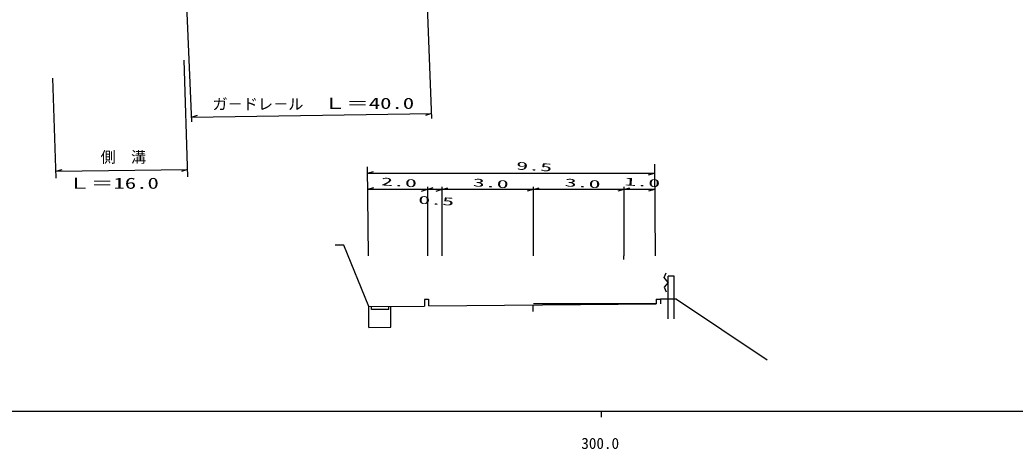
# Model space of a CAD drawing. Units: millimetres, scale not verified. Extents: x 40000 to 680000, y 20000 to 380000.
# Drawn here: x 272114 to 436290, y 198715 to 269558 of the extents above; entities that cross this region are included whole.
import ezdxf
from ezdxf.enums import TextEntityAlignment as Align

# ---------------------------------------------------------------- set-up
doc = ezdxf.new("R2010")
doc.units = ezdxf.units.MM
doc.header["$LTSCALE"] = 1000
doc.layers.add('M-BGD', color=7, linetype='Continuous', lineweight=25)
doc.layers.add('M-TTL-BAND', color=7, linetype='Continuous', lineweight=25)
doc.styles.add('ＭＳ ゴシック', font='')
doc.styles.get('ＭＳ ゴシック').set_extended_font_data('MS Gothic')

# ---------------------------------------------------------------- blocks, each defined once
blk = doc.blocks.new('BUHIN70')
at = {"color": 7, "linetype": 'Continuous', "lineweight": 25}
blk.add_line((0, 0), (-742, 730), dxfattribs=at)
blk = doc.blocks.new('BUHIN71')
at = {"color": 7, "linetype": 'Continuous', "lineweight": 25}
blk.add_line((0, 0), (742, -730), dxfattribs=at)

msp = doc.modelspace()

# ---------------------------------------------------------------- linework, layer by layer
at = {"layer": 'M-BGD'}
for p, q in [((340064, 253307), (338689, 290272)), ((300469, 252759), (299087, 284743)), ((299813, 243670), (299236, 262924)), ((278101, 243441), (277567, 259935)), ((300432, 253509), (340034, 254107)), ((300432, 253509), (301428, 253812)), ((340034, 254107), (339039, 253805)), ((278064, 244583), (279060, 244883)), ((278064, 244583), (299777, 244857)), ((299777, 244857), (298781, 244557)), ((329596, 230589), (329467, 245321)), ((376788, 245734), (376920, 230594)), ((329449, 244239), (376801, 244244)), ((329465, 244251), (330462, 244547)), ((376746, 244208), (375749, 243912)), ((329496, 241976), (329482, 241976)), ((376824, 241570), (329500, 241565)), ((329505, 241593), (330501, 241895)), ((339326, 241561), (338331, 241259)), ((339326, 241578), (340317, 241896)), ((339340, 241977), (339341, 230590)), ((341716, 241561), (340726, 241243)), ((341725, 241977), (341726, 230590)), ((356779, 241561), (357782, 241839)), ((356789, 241979), (356790, 230592)), ((356789, 241384), (356814, 241384)), ((371756, 241569), (370753, 241291)), ((371759, 241980), (371761, 230594)), ((341712, 239771), (341725, 239771)), ((325542, 232370), (324107, 232369)), ((329659, 222234), (325542, 232370)), ((371761, 229993), (371766, 230594)), ((378396, 227053), (378727, 227817)), ((379070, 226239), (378396, 227053)), ((380070, 227240), (379070, 227239)), ((379071, 220239), (379070, 227239)), ((380071, 220240), (380070, 227240)), ((379070, 226239), (378396, 225426)), ((378396, 225426), (378727, 224662)), ((338870, 223432), (338870, 222335)), ((338873, 223436), (339538, 223436)), ((339541, 223444), (339541, 222352)), ((377073, 223471), (377073, 222693)), ((377076, 223471), (377800, 223471)), ((377791, 223471), (377791, 222680)), ((380411, 223468), (377791, 223467)), ((380411, 223468), (395403, 213475)), ((329676, 218814), (329676, 222234)), ((329681, 222234), (338875, 222317)), ((330105, 221762), (330105, 222238)), ((332975, 221762), (330105, 221762)), ((332975, 221762), (332974, 222263)), ((333312, 218815), (333312, 222267)), ((339562, 222346), (377069, 222684)), ((356728, 222501), (356728, 221419)), ((356839, 222745), (376947, 222747)), ((329676, 218814), (333312, 218815))]:
    msp.add_line(p, q, dxfattribs=at)
at = {"layer": 'M-TTL-BAND'}
for p, q in [((40000, 205000), (579000, 205000)), ((368000, 205000), (368000, 204000))]:
    msp.add_line(p, q, dxfattribs=at)

# ---------------------------------------------------------------- block references
at = {"layer": 'M-BGD', "rotation": 240.57226}
for name, p in [('BUHIN70', (341733, 241561)), ('BUHIN71', (356787, 241554)), ('BUHIN70', (371756, 241556)), ('BUHIN71', (376805, 241569))]:
    msp.add_blockref(name, p, dxfattribs=at)

# ---------------------------------------------------------------- texts
at = {"layer": 'M-BGD', "style": 'ＭＳ ゴシック'}
for s, p in [('ガ－ドレ－ル', (303886, 254197)), ('側\u3000溝', (285429, 245449))]:
    msp.add_text(s, height=1833, dxfattribs=at).set_placement(p, align=Align.BOTTOM_LEFT)
at = {"layer": 'M-BGD', "style": 'ＭＳ ゴシック', "width": 1.5}
for s, p in [('Ｌ＝40.0', (322170, 254322)), ('Ｌ＝16.0', (280051, 241134))]:
    msp.add_text(s, height=1833, dxfattribs=at).set_placement(p, align=Align.BOTTOM_LEFT)
at = {"layer": 'M-BGD', "style": 'ＭＳ ゴシック', "width": 2.2}
for s, p in [('9.5', (353939, 244468)), ('2.0', (331633, 241858)), ('3.0', (346770, 241692)), ('3.0', (361928, 241694)), ('1.0', (371768, 241863)), ('0.5', (337772, 238832))]:
    msp.add_text(s, height=1320, rotation=356.7, dxfattribs=at).set_placement(p, align=Align.BOTTOM_LEFT)
at = {"layer": 'M-TTL-BAND', "style": 'ＭＳ ゴシック'}
msp.add_text('300.0', height=1833, dxfattribs=at).set_placement((367844, 198195), align=Align.BOTTOM_CENTER)

doc.saveas('drawing.dxf')
